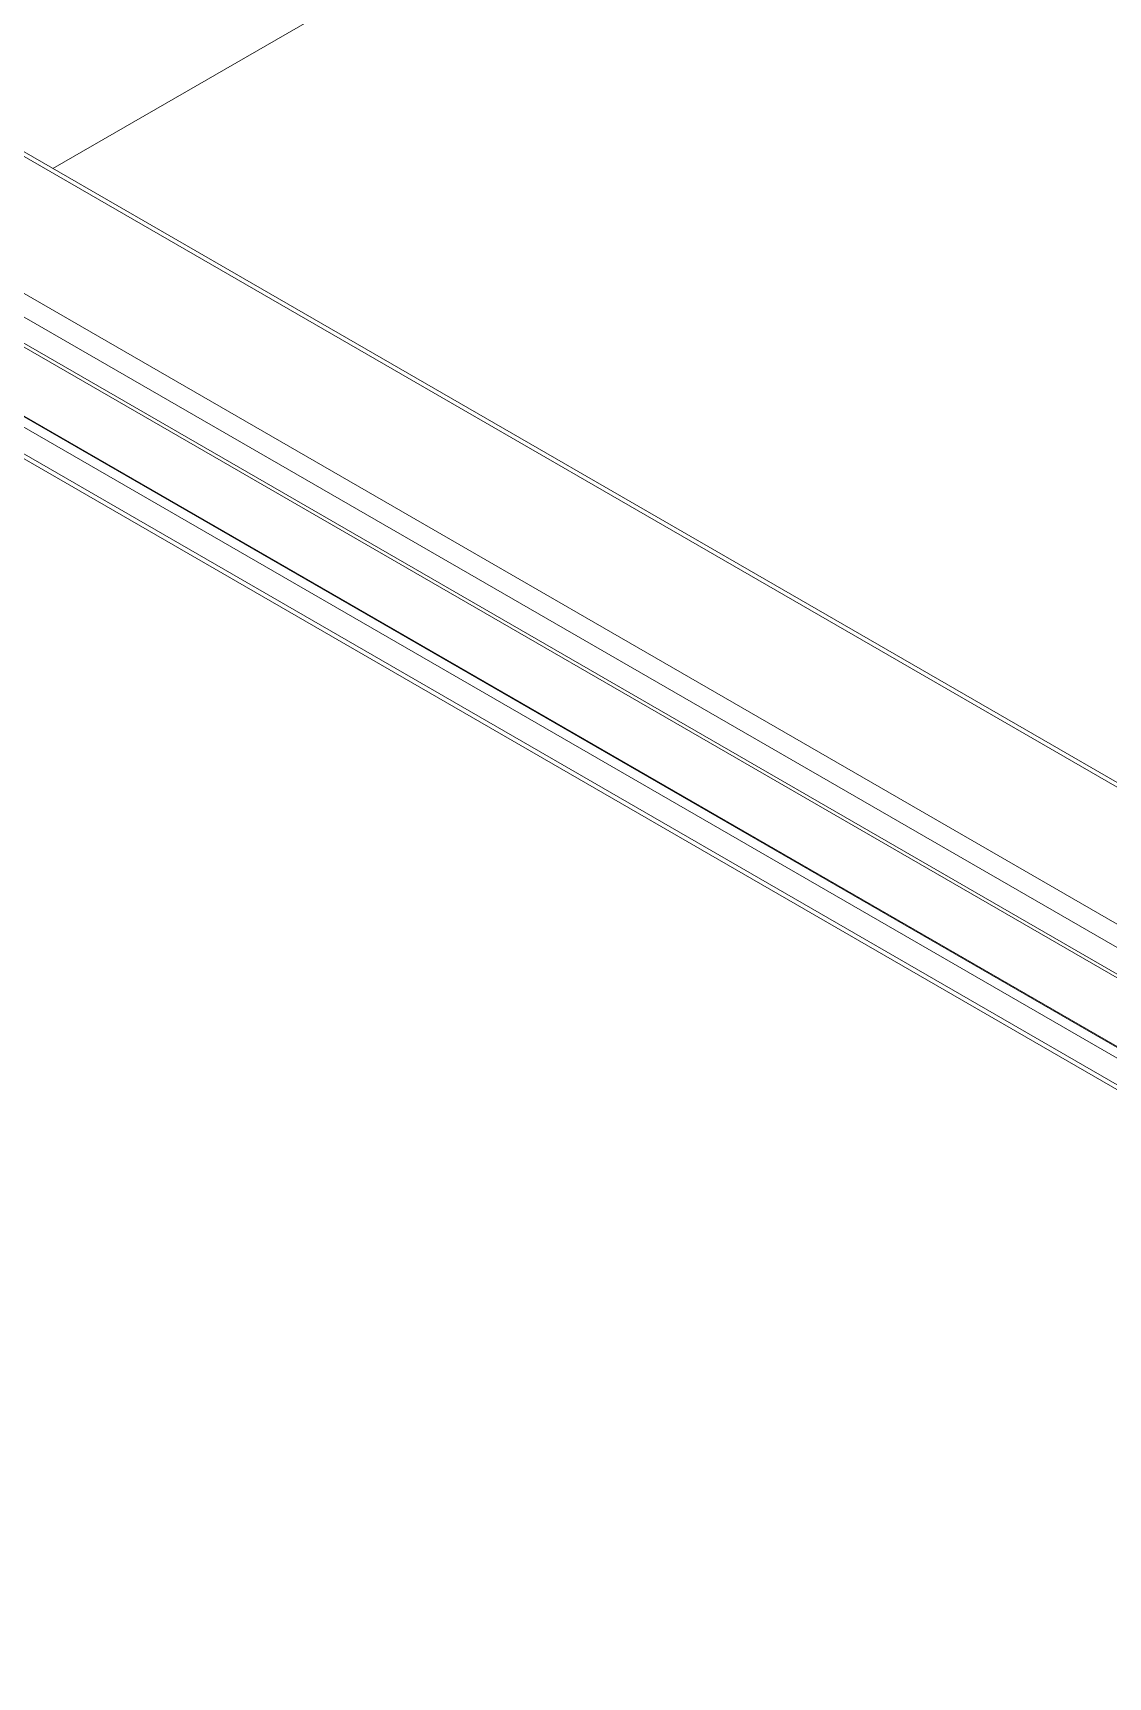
# Model space of a CAD drawing. Extents: x -976302 to -776254, y 5665 to 231437.
# Drawn here: x -791187 to -790050, y 79630 to 81369 of the extents above; entities that cross this region are included whole.
import ezdxf

# ---------------------------------------------------------------- set-up
doc = ezdxf.new("R2010")
doc.units = 0
doc.header["$LTSCALE"] = 1000
doc.header["$MEASUREMENT"] = 0

msp = doc.modelspace()

# ---------------------------------------------------------------- linework, layer by layer
at = {"linetype": 'Continuous', "lineweight": 15}
for p, q in [((-791165.5, 81226), (-788595.9, 82709.4)), ((-791165.5, 81226), (-788595.9, 82709.4)), ((-788428.6, 79443), (-791986.9, 81497.2)), ((-788428.6, 79443), (-791986.9, 81497.2)), ((-791984.6, 81492.1), (-788428.5, 79439.2)), ((-791984.6, 81492.1), (-788428.5, 79439.2)), ((-788428.5, 79439.1), (-791983.4, 81491.3)), ((-788428.5, 79439.1), (-791983.4, 81491.3)), ((-788718.8, 79808.4), (-791573.1, 81456.2)), ((-788718.8, 79808.4), (-791573.1, 81456.2)), ((-788718.8, 79813.5), (-791568.7, 81458.7)), ((-788718.8, 79813.5), (-791568.7, 81458.7)), ((-788428.5, 79365.5), (-791983.7, 81417.8)), ((-788428.5, 79365.5), (-791983.7, 81417.8)), ((-788428.5, 79366.5), (-791983.4, 81418.6)), ((-788428.5, 79366.5), (-791983.4, 81418.6)), ((-788428.6, 79354.4), (-791986.9, 81408.6)), ((-788428.6, 79354.4), (-791986.9, 81408.6)), ((-788428.6, 79326.2), (-791986.9, 81380.4)), ((-788428.6, 79326.2), (-791986.9, 81380.4)), ((-788711.5, 79659.2), (-791698.7, 81383.7)), ((-788711.5, 79659.2), (-791698.7, 81383.7)), ((-791983.8, 81373.5), (-788428.5, 79321)), ((-791983.8, 81373.5), (-788428.5, 79321)), ((-788712.1, 79634.9), (-791725.4, 81374.4)), ((-788712.1, 79634.9), (-791725.4, 81374.4))]:
    msp.add_line(p, q, dxfattribs=at)

doc.saveas('drawing.dxf')
